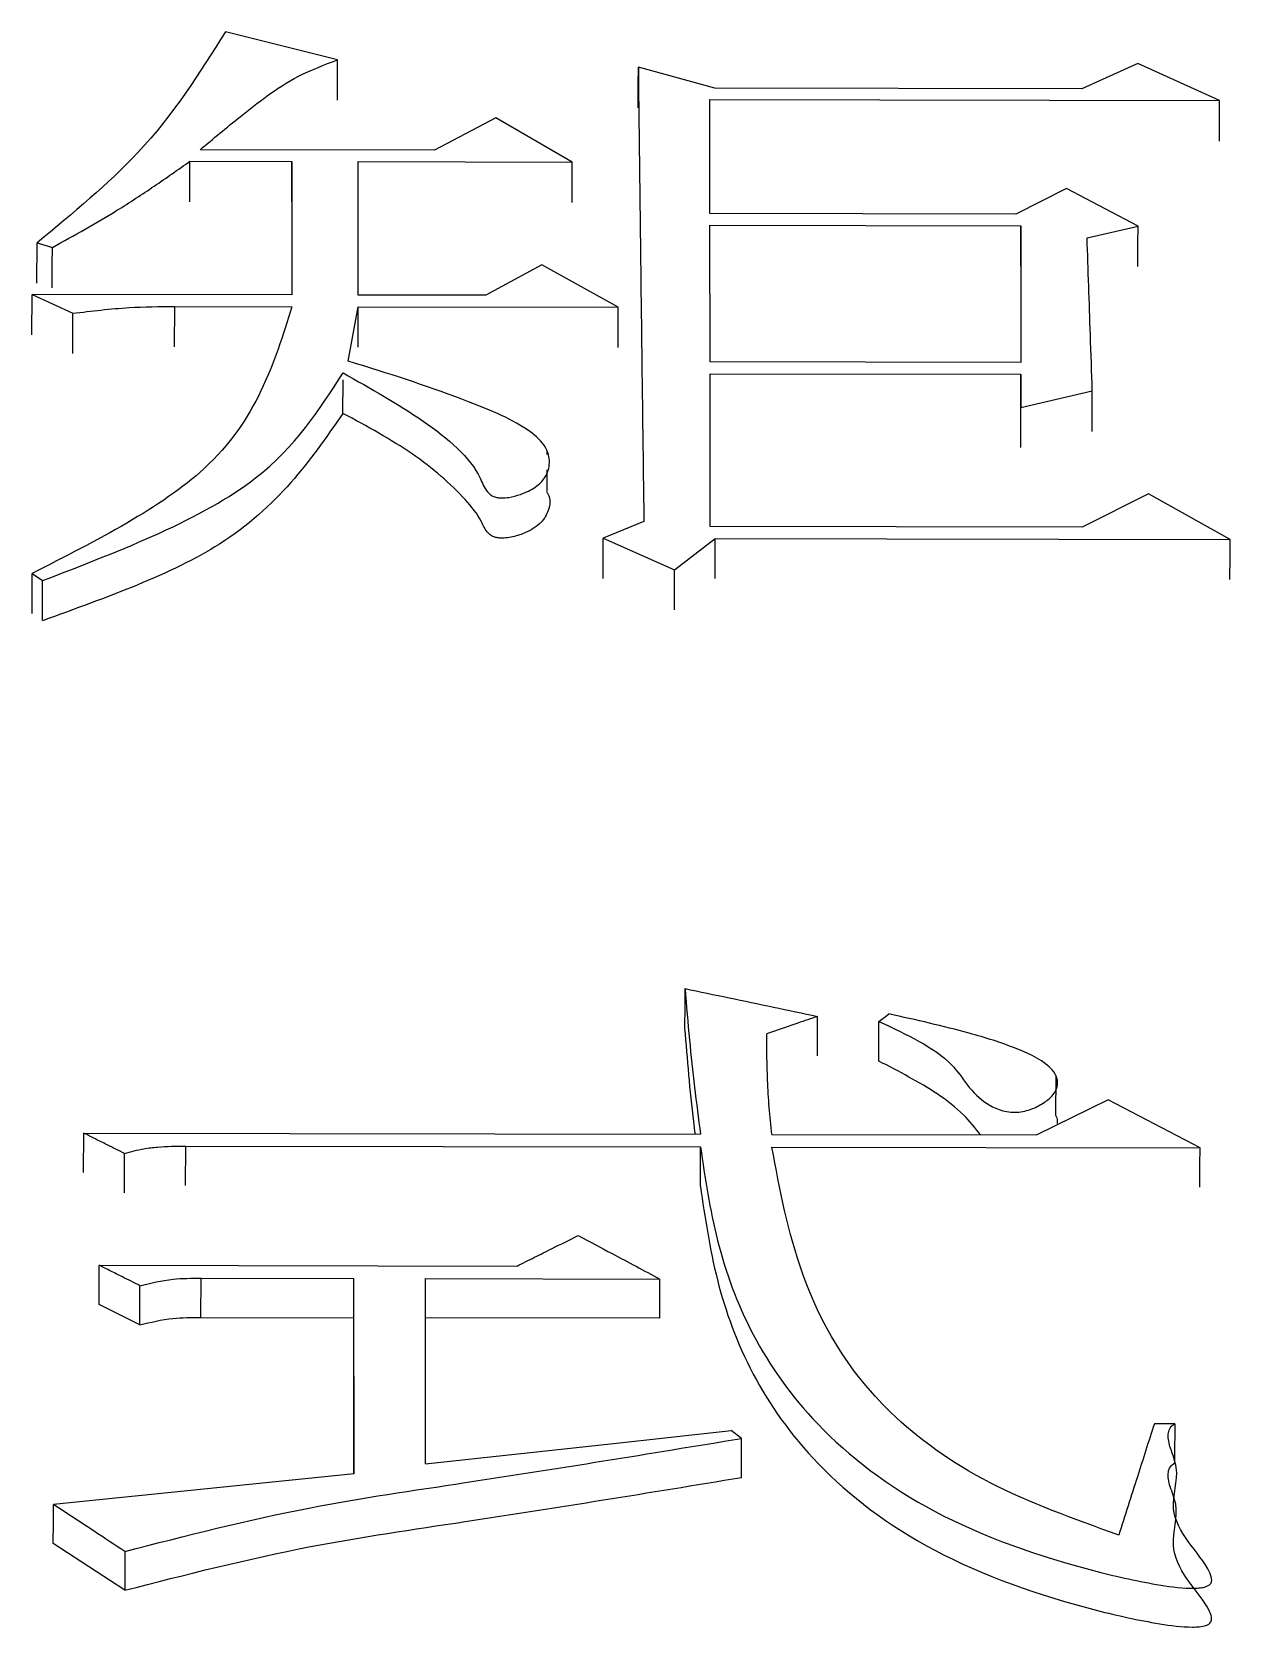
# Model space of a CAD drawing. Header units: millimetres. Extents: x 2271 to 4415, y 823 to 2339.
# Drawn here: x 2767.528 to 2770.071, y 2142.234 to 2145.62 of the extents above; entities that cross this region are included whole.
import ezdxf

# ---------------------------------------------------------------- set-up
doc = ezdxf.new("R2010")
doc.units = ezdxf.units.MM

msp = doc.modelspace()

# ---------------------------------------------------------------- linework, layer by layer
at = {"color": 7, "linetype": 'Continuous', "lineweight": 25}
for p, q in [((2768.1764, 2145.5609), (2767.9384, 2145.62)), ((2768.1762, 2145.4748), (2768.1765, 2145.5609)), ((2768.977, 2145.5007), (2768.8147, 2145.5451)), ((2769.8748, 2145.5529), (2769.7558, 2145.4992)), ((2770.0479, 2145.4742), (2769.8748, 2145.5529)), ((2769.7558, 2145.4992), (2768.977, 2145.5007)), ((2768.9662, 2145.4762), (2770.0479, 2145.4742)), ((2768.9665, 2145.2344), (2768.9662, 2145.4762)), ((2768.5119, 2145.4377), (2768.3822, 2145.369)), ((2768.6743, 2145.3438), (2768.5119, 2145.4377)), ((2768.3822, 2145.369), (2767.8846, 2145.3699)), ((2767.8627, 2145.2595), (2767.863, 2145.3453)), ((2767.863, 2145.3453), (2768.0793, 2145.3449)), ((2768.0793, 2145.3449), (2768.0796, 2145.0617)), ((2768.22, 2145.3446), (2768.6743, 2145.3438)), ((2768.2202, 2145.0615), (2768.22, 2145.3446)), ((2769.7236, 2145.2875), (2769.6155, 2145.2332)), ((2769.8751, 2145.2079), (2769.7236, 2145.2875)), ((2769.6155, 2145.2332), (2768.9665, 2145.2344)), ((2768.9665, 2145.2095), (2769.6263, 2145.2083)), ((2768.9668, 2144.9197), (2768.9665, 2145.2095)), ((2769.6263, 2145.2083), (2769.6266, 2144.9185)), ((2769.767, 2145.1832), (2769.8751, 2145.2079)), ((2767.5384, 2145.0868), (2767.5386, 2145.1724)), ((2767.5386, 2145.1724), (2767.5711, 2145.1624)), ((2768.6096, 2145.1256), (2768.4907, 2145.061)), ((2768.772, 2145.0354), (2768.6096, 2145.1256)), ((2767.5277, 2144.9772), (2767.5279, 2145.0627)), ((2767.5279, 2145.0627), (2767.6145, 2145.0226)), ((2768.0796, 2145.0617), (2767.5279, 2145.0627)), ((2768.4907, 2145.061), (2768.2202, 2145.0615)), ((2767.8306, 2144.9512), (2767.8309, 2145.0372)), ((2767.8309, 2145.0372), (2768.0796, 2145.0367)), ((2768.1988, 2144.9211), (2768.2203, 2145.0364)), ((2768.22, 2144.951), (2768.2203, 2145.0364)), ((2768.2203, 2145.0364), (2768.772, 2145.0354)), ((2767.6143, 2144.9371), (2767.6145, 2145.0226)), ((2769.6266, 2144.9185), (2768.9668, 2144.9197)), ((2768.9668, 2144.8945), (2769.6267, 2144.8933)), ((2768.9671, 2144.5702), (2768.9668, 2144.8945)), ((2769.6267, 2144.8933), (2769.6267, 2144.8227)), ((2768.1878, 2144.8103), (2768.188, 2144.8816)), ((2769.6267, 2144.8227), (2769.7781, 2144.8578)), ((2769.6265, 2144.7375), (2769.6267, 2144.8227)), ((2768.6212, 2144.7228), (2768.6212, 2144.7306)), ((2768.621, 2144.645), (2768.6211, 2144.6903)), ((2769.8973, 2144.6398), (2769.7568, 2144.5687)), ((2770.0705, 2144.5426), (2769.8973, 2144.6398)), ((2768.8265, 2144.5806), (2768.74, 2144.5451)), ((2769.7568, 2144.5687), (2768.9671, 2144.5702)), ((2768.74, 2144.5451), (2768.8915, 2144.4783)), ((2768.8915, 2144.4783), (2768.978, 2144.5446)), ((2768.9777, 2144.4597), (2768.978, 2144.5446)), ((2768.978, 2144.5446), (2770.0705, 2144.5426)), ((2767.5283, 2144.3854), (2767.5285, 2144.4706)), ((2767.5285, 2144.4706), (2767.5502, 2144.4552)), ((2769.3248, 2143.4355), (2769.325, 2143.5195)), ((2769.7009, 2143.3205), (2769.7011, 2143.4048)), ((2769.8119, 2143.3533), (2769.6605, 2143.2786)), ((2770.0067, 2143.2512), (2769.8119, 2143.3533)), ((2767.6375, 2143.1988), (2767.6377, 2143.2824)), ((2767.6377, 2143.2824), (2768.9466, 2143.2799)), ((2769.098, 2143.2797), (2769.6605, 2143.2786)), ((2767.724, 2143.1557), (2767.7243, 2143.2393)), ((2767.8538, 2143.1716), (2767.8541, 2143.2551)), ((2767.8541, 2143.2551), (2768.9466, 2143.2531)), ((2768.9464, 2143.1695), (2768.9466, 2143.2531)), ((2769.0981, 2143.2528), (2770.0067, 2143.2512)), ((2767.6701, 2142.9188), (2767.6704, 2143.0021)), ((2767.6704, 2143.0021), (2768.5574, 2143.0004)), ((2767.8865, 2142.8913), (2767.8867, 2142.9746)), ((2767.8867, 2142.9746), (2768.2112, 2142.974)), ((2768.211, 2142.8907), (2768.2112, 2142.974)), ((2768.2115, 2142.559), (2768.2112, 2142.974)), ((2768.3627, 2142.9737), (2768.8603, 2142.9728)), ((2768.363, 2142.5807), (2768.3627, 2142.9737)), ((2767.7567, 2142.8753), (2767.6701, 2142.9188)), ((2767.8865, 2142.8913), (2768.211, 2142.8907)), ((2768.2112, 2142.559), (2768.211, 2142.8907)), ((2768.86, 2142.8895), (2768.3624, 2142.8904)), ((2769.953, 2142.6656), (2769.9098, 2142.6656)), ((2769.0336, 2142.6344), (2769.012, 2142.6509)), ((2768.2115, 2142.559), (2767.5734, 2142.4941)), ((2767.7246, 2142.312), (2767.5731, 2142.4115))]:
    msp.add_line(p, q, dxfattribs=at)
at = {"color": 7, "linetype": 'Continuous', "lineweight": 25, "flags": 128}
for points in [[(2768.8144, 2145.459), (2768.8146, 2145.5069), (2768.8147, 2145.5451)], [(2770.0477, 2145.3882), (2770.0478, 2145.4361), (2770.0479, 2145.4742)], [(2768.0791, 2145.2591), (2768.0792, 2145.3069), (2768.0793, 2145.3449)], [(2768.674, 2145.2579), (2768.6742, 2145.3058), (2768.6743, 2145.3438)], [(2769.6261, 2145.1226), (2769.6262, 2145.1704), (2769.6263, 2145.2083)], [(2769.8749, 2145.1222), (2769.875, 2145.1699), (2769.8751, 2145.2079)], [(2767.5709, 2145.0768), (2767.571, 2145.1245), (2767.5711, 2145.1624)], [(2768.7717, 2144.9499), (2768.7718, 2144.9976), (2768.772, 2145.0354)], [(2769.6264, 2144.808), (2769.6266, 2144.8556), (2769.6267, 2144.8933)], [(2769.7779, 2144.772), (2769.778, 2144.82), (2769.7781, 2144.8578)], [(2768.7397, 2144.4598), (2768.7399, 2144.5075), (2768.74, 2144.5451)], [(2770.0703, 2144.4577), (2770.0704, 2144.5051), (2770.0705, 2144.5426)], [(2767.5499, 2144.3703), (2767.55, 2144.4011), (2767.5501, 2144.4281), (2767.5502, 2144.4552)], [(2768.8912, 2144.3934), (2768.8914, 2144.4408), (2768.8915, 2144.4783)], [(2768.9137, 2143.5052), (2768.9138, 2143.5522), (2768.9139, 2143.5892)], [(2769.325, 2143.5195), (2769.3304, 2143.5234), (2769.3385, 2143.5294), (2769.3466, 2143.5354)], [(2769.1949, 2143.4465), (2769.1951, 2143.4934), (2769.1952, 2143.5303)], [(2770.0065, 2143.1676), (2770.0066, 2143.2144), (2770.0067, 2143.2512)], [(2767.7567, 2142.8753), (2767.7568, 2142.9169), (2767.7569, 2142.9586)], [(2768.86, 2142.8895), (2768.8602, 2142.9361), (2768.8603, 2142.9728)], [(2769.953, 2142.6656), (2769.9528, 2142.5935), (2769.9528, 2142.5845)], [(2768.363, 2142.5807), (2768.5592, 2142.6019), (2768.7555, 2142.6231), (2769.012, 2142.6509)], [(2769.0334, 2142.5515), (2769.0334, 2142.5817), (2769.0335, 2142.608), (2769.0336, 2142.6344)], [(2767.5731, 2142.4115), (2767.5733, 2142.4577), (2767.5734, 2142.4941)], [(2767.7248, 2142.3945), (2767.7248, 2142.3736), (2767.7247, 2142.3528), (2767.7246, 2142.312)]]:
    msp.add_lwpolyline(points, dxfattribs=at)
at = {"color": 7, "linetype": 'Continuous', "lineweight": 25}
for points, knots in [([(2767.9383, 2145.62), (2767.8838, 2145.5329), (2767.7859, 2145.3765), (2767.6146, 2145.2351), (2767.5386, 2145.1724)], [0, 0, 0, 0, 0.556947, 1, 1, 1, 1]), ([(2767.8846, 2145.3699), (2767.9127, 2145.3933), (2767.959, 2145.4319), (2768.026, 2145.4847), (2768.0907, 2145.5279), (2768.1477, 2145.5498), (2768.1765, 2145.5609)], [0, 0, 0, 0, 0.3368644, 0.5553727, 0.7756395, 1, 1, 1, 1]), ([(2768.8147, 2145.5451), (2768.8165, 2145.3908), (2768.8192, 2145.1553), (2768.8231, 2144.8322), (2768.8254, 2144.6645), (2768.8265, 2144.5806)], [0, 0, 0, 0, 0.487242, 0.743616, 1, 1, 1, 1]), ([(2767.5711, 2145.1624), (2767.6177, 2145.1883), (2767.6932, 2145.2303), (2767.7879, 2145.2925), (2767.8379, 2145.3277), (2767.863, 2145.3453)], [0, 0, 0, 0, 0.4457179, 0.7226555, 1, 1, 1, 1]), ([(2769.7781, 2144.8578), (2769.7768, 2144.8976), (2769.7743, 2144.972), (2769.7705, 2145.0805), (2769.7682, 2145.149), (2769.767, 2145.1832)], [0, 0, 0, 0, 0.365157, 0.682577, 1, 1, 1, 1]), ([(2768.0796, 2145.0367), (2768.0417, 2144.9159), (2767.9729, 2144.6969), (2767.6661, 2144.5407), (2767.5285, 2144.4706)], [0, 0, 0, 0, 0.551707, 1, 1, 1, 1]), ([(2767.6145, 2145.0226), (2767.6543, 2145.0275), (2767.7254, 2145.0362), (2767.7986, 2145.0369), (2767.8309, 2145.0372)], [0, 0, 0, 0, 0.558835, 1, 1, 1, 1]), ([(2767.5502, 2144.4552), (2767.7206, 2144.5208), (2768.0208, 2144.6365), (2768.1375, 2144.8176), (2768.188, 2144.896)], [0, 0, 0, 0, 0.56753, 1, 1, 1, 1]), ([(2768.1881, 2144.896), (2768.2466, 2144.8631), (2768.3641, 2144.7969), (2768.4686, 2144.7084), (2768.4875, 2144.6507), (2768.4999, 2144.6379), (2768.5074, 2144.6336), (2768.5159, 2144.6313), (2768.5269, 2144.6305), (2768.544, 2144.6321), (2768.5698, 2144.6391), (2768.598, 2144.653), (2768.6208, 2144.6765), (2768.6287, 2144.7061), (2768.6203, 2144.7407), (2768.5687, 2144.7892), (2768.4272, 2144.8478), (2768.2924, 2144.8926), (2768.2048, 2144.9193), (2768.1988, 2144.9211)], [0, 0, 0, 0, 0.18163, 0.364882, 0.405351, 0.414707, 0.422093, 0.428253, 0.434385, 0.444972, 0.464049, 0.494572, 0.524891, 0.568286, 0.613424, 0.66332, 0.787219, 0.985383, 1, 1, 1, 1]), ([(2768.1877, 2144.8102), (2768.1184, 2144.7105), (2767.9924, 2144.5293), (2767.6872, 2144.4194), (2767.5499, 2144.37)], [0, 0, 0, 0, 0.5501827, 1, 1, 1, 1]), ([(2768.6196, 2144.6443), (2768.6207, 2144.6427), (2768.6297, 2144.63), (2768.6259, 2144.6066), (2768.611, 2144.5777), (2768.5819, 2144.5586), (2768.5537, 2144.5489), (2768.5344, 2144.5456), (2768.5217, 2144.5452), (2768.5115, 2144.5467), (2768.5028, 2144.5502), (2768.4899, 2144.561), (2768.4801, 2144.5887), (2768.4324, 2144.6469), (2768.3403, 2144.7274), (2768.239, 2144.7825), (2768.1879, 2144.8103)], [0, 0, 0, 0, 0.011456, 0.09068, 0.150735, 0.211296, 0.24908, 0.267121, 0.281983, 0.292571, 0.303193, 0.319518, 0.376299, 0.489263, 0.742293, 1, 1, 1, 1]), ([(2768.9139, 2143.5892), (2768.9168, 2143.5529), (2768.9224, 2143.4834), (2768.9335, 2143.3803), (2768.9422, 2143.3134), (2768.9466, 2143.2799)], [0, 0, 0, 0, 0.35333, 0.676641, 1, 1, 1, 1]), ([(2768.9139, 2143.5892), (2768.945, 2143.5827), (2769.0075, 2143.5697), (2769.1012, 2143.55), (2769.1639, 2143.5369), (2769.1952, 2143.5303)], [0, 0, 0, 0, 0.332041, 0.66602, 1, 1, 1, 1]), ([(2769.325, 2143.5195), (2769.3841, 2143.4921), (2769.4885, 2143.4437), (2769.5212, 2143.3605), (2769.5824, 2143.33), (2769.6184, 2143.3246), (2769.6521, 2143.3334), (2769.6769, 2143.3471), (2769.6959, 2143.3632), (2769.7053, 2143.3809), (2769.7046, 2143.3992), (2769.6863, 2143.4308), (2769.617, 2143.4645), (2769.4978, 2143.5017), (2769.4041, 2143.5226), (2769.3466, 2143.5354)], [0, 0, 0, 0, 0.207899, 0.367255, 0.399925, 0.431308, 0.463075, 0.497006, 0.528572, 0.558381, 0.588718, 0.619577, 0.72297, 0.829976, 1, 1, 1, 1]), ([(2768.9358, 2143.28), (2768.9346, 2143.289), (2768.9292, 2143.3312), (2768.9217, 2143.4063), (2768.9163, 2143.4722), (2768.9137, 2143.5052)], [0, 0, 0, 0, 0.119467, 0.559701, 1, 1, 1, 1]), ([(2769.1952, 2143.5303), (2769.1811, 2143.5255), (2769.1561, 2143.5169), (2769.12, 2143.5046), (2769.098, 2143.4971), (2769.0871, 2143.4933)], [0, 0, 0, 0, 0.39045, 0.695225, 1, 1, 1, 1]), ([(2769.098, 2143.2797), (2769.096, 2143.2988), (2769.0921, 2143.3372), (2769.0879, 2143.4085), (2769.0874, 2143.4604), (2769.0871, 2143.4933)], [0, 0, 0, 0, 0.268563, 0.537144, 1, 1, 1, 1]), ([(2769.5406, 2143.2788), (2769.5294, 2143.2932), (2769.5055, 2143.3241), (2769.4352, 2143.3784), (2769.3681, 2143.4131), (2769.3248, 2143.4355)], [0, 0, 0, 0, 0.235239, 0.506973, 1, 1, 1, 1]), ([(2769.6999, 2143.3203), (2769.701, 2143.3186), (2769.7046, 2143.3131), (2769.7038, 2143.3072), (2769.7032, 2143.3031)], [0, 0, 0, 0, 0.30905, 1, 1, 1, 1]), ([(2767.7243, 2143.2393), (2767.7119, 2143.2454), (2767.6913, 2143.2557), (2767.6624, 2143.2701), (2767.646, 2143.2783), (2767.6377, 2143.2824)], [0, 0, 0, 0, 0.42836, 0.71418, 1, 1, 1, 1]), ([(2767.7243, 2143.2393), (2767.7377, 2143.2431), (2767.76, 2143.2495), (2767.7945, 2143.2532), (2767.8242, 2143.2548), (2767.8441, 2143.255), (2767.8541, 2143.2551)], [0, 0, 0, 0, 0.335689, 0.556704, 0.778126, 1, 1, 1, 1]), ([(2768.9466, 2143.2531), (2768.9563, 2143.187), (2768.9855, 2142.9874), (2769.1152, 2142.7099), (2769.4258, 2142.4692), (2769.705, 2142.3688), (2769.8991, 2142.3259), (2769.975, 2142.3153), (2770.0075, 2142.3171), (2770.0182, 2142.3191), (2770.0258, 2142.3226), (2770.0303, 2142.3271), (2770.0327, 2142.3362), (2770.0213, 2142.3674), (2769.9781, 2142.4145), (2769.9375, 2142.49), (2769.9666, 2142.5576), (2769.9444, 2142.6095), (2769.9374, 2142.6373), (2769.9414, 2142.6543), (2769.9474, 2142.6618), (2769.952, 2142.6649), (2769.953, 2142.6656)], [0, 0, 0, 0, 0.1296895, 0.3918261, 0.5391699, 0.6862541, 0.7378331, 0.7637425, 0.7682469, 0.7727858, 0.7756342, 0.7784935, 0.7824669, 0.7927585, 0.8379735, 0.8833174, 0.939018, 0.9655913, 0.9846092, 0.9922703, 0.9982639, 1, 1, 1, 1]), ([(2769.8342, 2142.4292), (2769.7392, 2142.4635), (2769.5481, 2142.5323), (2769.2908, 2142.719), (2769.1507, 2142.971), (2769.1149, 2143.1629), (2769.0981, 2143.2528)], [0, 0, 0, 0, 0.194325, 0.390694, 0.714331, 1, 1, 1, 1]), ([(2768.9464, 2143.1695), (2768.9561, 2143.1034), (2768.9853, 2142.9037), (2769.1153, 2142.6263), (2769.4266, 2142.3861), (2769.7047, 2142.2865), (2769.8974, 2142.2437), (2769.9722, 2142.2333), (2770.0055, 2142.2344), (2770.0177, 2142.2365), (2770.0257, 2142.2403), (2770.0301, 2142.2449), (2770.0324, 2142.2541), (2770.0203, 2142.2861), (2769.9747, 2142.3345), (2769.9385, 2142.4121), (2769.9653, 2142.4791), (2769.9429, 2142.53), (2769.937, 2142.5566), (2769.9422, 2142.5741), (2769.9494, 2142.58), (2769.9528, 2142.5827)], [0, 0, 0, 0, 0.129829, 0.392265, 0.539565, 0.686588, 0.73718, 0.76257, 0.76778, 0.773041, 0.775887, 0.778742, 0.782767, 0.793345, 0.839945, 0.886831, 0.942514, 0.966733, 0.986504, 0.993692, 1, 1, 1, 1]), ([(2768.5574, 2143.0004), (2768.5697, 2143.0066), (2768.5944, 2143.0189), (2768.6377, 2143.0405), (2768.6686, 2143.0559), (2768.6871, 2143.0651)], [0, 0, 0, 0, 0.285577, 0.571154, 1, 1, 1, 1]), ([(2768.6871, 2143.0651), (2768.7112, 2143.0523), (2768.752, 2143.0305), (2768.8098, 2142.9998), (2768.8434, 2142.9818), (2768.8603, 2142.9728)], [0, 0, 0, 0, 0.416444, 0.708222, 1, 1, 1, 1]), ([(2767.7569, 2142.9586), (2767.7446, 2142.9648), (2767.724, 2142.9751), (2767.6951, 2142.9896), (2767.6786, 2142.9979), (2767.6704, 2143.0021)], [0, 0, 0, 0, 0.428366, 0.714183, 1, 1, 1, 1]), ([(2767.7569, 2142.9586), (2767.78, 2142.9642), (2767.8214, 2142.9743), (2767.8666, 2142.9745), (2767.8867, 2142.9746)], [0, 0, 0, 0, 0.55558, 1, 1, 1, 1]), ([(2767.7567, 2142.8753), (2767.7797, 2142.8809), (2767.8212, 2142.8911), (2767.8664, 2142.8912), (2767.8865, 2142.8913)], [0, 0, 0, 0, 0.555545, 1, 1, 1, 1]), ([(2769.9098, 2142.6656), (2769.8978, 2142.6282), (2769.8792, 2142.5702), (2769.854, 2142.4913), (2769.8408, 2142.4499), (2769.8342, 2142.4292)], [0, 0, 0, 0, 0.47686, 0.73846, 1, 1, 1, 1]), ([(2767.7248, 2142.3945), (2767.8547, 2142.4279), (2768.0884, 2142.4881), (2768.5345, 2142.5524), (2768.8387, 2142.6024), (2769.0336, 2142.6344)], [0, 0, 0, 0, 0.310143, 0.557762, 1, 1, 1, 1]), ([(2767.7246, 2142.312), (2767.8545, 2142.3454), (2768.0882, 2142.4054), (2768.5343, 2142.4697), (2768.8384, 2142.5196), (2769.0334, 2142.5515)], [0, 0, 0, 0, 0.310123, 0.557748, 1, 1, 1, 1]), ([(2767.7248, 2142.3945), (2767.7031, 2142.4088), (2767.667, 2142.4326), (2767.6165, 2142.4658), (2767.5877, 2142.4847), (2767.5734, 2142.4941)], [0, 0, 0, 0, 0.430323, 0.715161, 1, 1, 1, 1])]:
    msp.add_open_spline(points, degree=3, knots=knots, dxfattribs=at)

doc.saveas('drawing.dxf')
